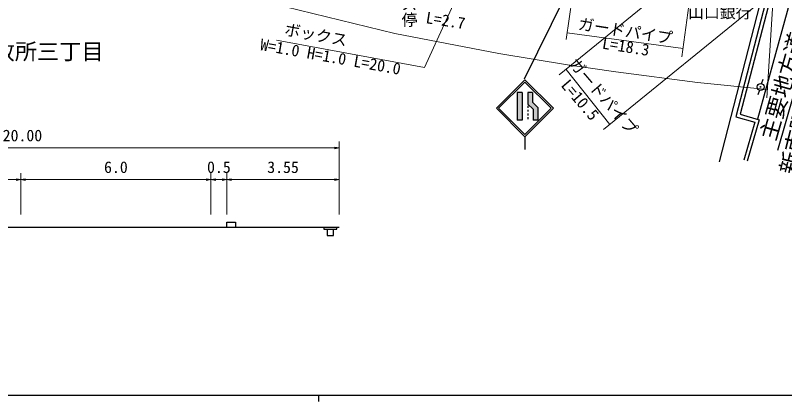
# Model space of a CAD drawing. Units: millimetres at full size, sheet at 1:1000, with parts at other scales. Extents: x 40000 to 215591630, y -28393650 to 380000.
# Drawn here: x 120142 to 241538, y 204000 to 264948 of the extents above; entities that cross this region are included whole.
import ezdxf
from ezdxf.enums import TextEntityAlignment as Align

# ---------------------------------------------------------------- set-up
doc = ezdxf.new("R2010")
doc.units = ezdxf.units.MM
doc.header["$LTSCALE"] = 1000
for name, color, linetype, lineweight in [('M-BGD', 7, 'Continuous', 25), ('M-STR-HTXT', 7, 'Continuous', 13), ('M-STR-STRC', 7, 'Continuous', 25), ('M-TTL-BAND', 7, 'Continuous', 25)]:
    doc.layers.add(name, color=color, linetype=linetype, lineweight=lineweight)
doc.layers.add('M-BMK-HTXT', color=7, linetype='Continuous')
doc.styles.add('@ＭＳ ゴシック', font='')
doc.styles.add('ＭＳ ゴシック', font='')
doc.styles.get('@ＭＳ ゴシック').set_extended_font_data('@MS Gothic')
doc.styles.get('ＭＳ ゴシック').set_extended_font_data('MS Gothic')

# ---------------------------------------------------------------- blocks, each defined once
blk = doc.blocks.new('open_arrow')
at = {"color": 0, "linetype": 'Continuous', "lineweight": -2}
blk.add_lwpolyline([(7.5, 1.25), (0, 0), (7.5, -1.25)], dxfattribs=at)
blk = doc.blocks.new('F25')
at = {"layer": 'M-BGD'}
blk.add_hatch(color=256, dxfattribs=at).paths.add_polyline_path([(-74, 44, 1), (26, 44, 1)])
for p, q in [((-574, 44), (-1324, 44)), ((526, 44), (1276, 44))]:
    blk.add_line(p, q, dxfattribs=at)
for radius in [550, 50]:
    blk.add_circle((-24, 44), radius, dxfattribs=at)

msp = doc.modelspace()

# ---------------------------------------------------------------- hatches: boundary and pattern name
at = {"layer": 'M-STR-STRC'}
for points in [[(200096, 252782), (199346, 252782), (199346, 248419), (200096, 248419)], [(201763, 251271), (201763, 252782), (201013, 252782), (201013, 251461), (201013, 251261), (201013, 250961), (201846, 250127), (201846, 248419), (202596, 248419), (202596, 250438)]]:
    msp.add_hatch(color=256, dxfattribs=at).paths.add_polyline_path(points)

# ---------------------------------------------------------------- linework, layer by layer
at = {"layer": 'M-BGD'}
msp.add_line((71261, 231531), (171261, 231531), dxfattribs=at)
for points in [[(68147, 313985), (112227, 303626), (120568, 301844), (134799, 298533), (142156, 296824), (157126, 293170), (166673, 291056), (176724, 288748), (178648, 288337), (195223, 284943), (200706, 283896), (210374, 282216), (234228, 278768), (239871, 269981), (234501, 249342), (237520, 248475), (235653, 241939)], [(134254, 298095), (134674, 297998), (142028, 296289), (157001, 292634), (166552, 290520), (176605, 288211), (178535, 287799), (195116, 284404), (200608, 283355), (210288, 281673), (233901, 278259), (239278, 269886), (233834, 248961), (236840, 248098), (235124, 242091)], [(233897, 281507), (235866, 281443), (236596, 280654), (242393, 271860), (242840, 270823), (242941, 269238), (237246, 248554)], [(231281, 241827), (238572, 270295), (234606, 275404), (225114, 277800), (223525, 271142)], [(153511, 231531), (153511, 232336), (154853, 232336), (154853, 231531)], [(168842, 231531), (168842, 231231), (170884, 231231), (170884, 231531)], [(169354, 231231), (169354, 230238), (170355, 230238), (170355, 231231)]]:
    msp.add_lwpolyline(points, dxfattribs=at)
at = {"layer": 'M-STR-HTXT'}
for p, q in [((207082, 261166), (210345, 283628)), ((225330, 258411), (228494, 281640)), ((235283, 279437), (205963, 255551)), ((212975, 246923), (241360, 270070)), ((238715, 251961), (239871, 269981)), ((225512, 259748), (207234, 262212)), ((207038, 256427), (213966, 247731)), ((71261, 244031), (171261, 244031)), ((171261, 233531), (171261, 245031)), ((121011, 233531), (121011, 240031)), ((151011, 233531), (151011, 240031)), ((153511, 233531), (153511, 240031)), ((153511, 233531), (153511, 240031)), ((171261, 233531), (171261, 240031)), ((91011, 239031), (121011, 239031)), ((121011, 239031), (151011, 239031)), ((151011, 239031), (153511, 239031)), ((153511, 239031), (171261, 239031))]:
    msp.add_line(p, q, dxfattribs=at)
for points in [[(62444, 291109), (83233, 286012), (117757, 277486), (144649, 270847), (162759, 266297), (180033, 262086), (196454, 258930), (207299, 257136), (214881, 256042), (227765, 254382), (238798, 253251)], [(199248, 288509), (184704, 256743), (161324, 261039)]]:
    msp.add_lwpolyline(points, dxfattribs=at)
at = {"layer": 'M-STR-STRC'}
for p, q in [((214918, 284304), (200433, 254859)), ((240473, 243694), (246527, 264885)), ((196053, 250283), (200554, 254783)), ((196407, 250283), (200554, 254430)), ((205054, 250283), (200554, 254783)), ((204700, 250283), (200554, 254430)), ((199346, 252782), (199346, 248419)), ((200096, 252782), (199346, 252782)), ((200096, 252782), (200096, 248419)), ((201763, 252782), (201013, 252782)), ((201013, 252782), (201013, 251461)), ((201763, 252782), (201763, 251271)), ((201013, 251461), (201013, 251261)), ((200553, 245783), (196053, 250283)), ((200554, 246136), (196407, 250283)), ((205054, 250283), (200554, 245782)), ((204700, 250283), (200554, 246136)), ((201013, 251261), (201013, 250961)), ((201846, 250127), (201013, 250961)), ((201013, 250661), (201013, 250361)), ((202596, 250438), (201763, 251271)), ((201846, 250127), (201846, 248419)), ((202596, 250438), (202596, 248419)), ((201013, 250061), (201013, 249761)), ((201013, 249461), (201013, 249161)), ((200096, 248419), (199346, 248419)), ((201013, 248861), (201013, 248561)), ((202596, 248419), (201846, 248419)), ((200554, 245782), (200554, 243782))]:
    msp.add_line(p, q, dxfattribs=at)
at = {"layer": 'M-TTL-BAND'}
for p, q in [((40000, 205000), (579000, 205000)), ((168000, 205000), (168000, 204000))]:
    msp.add_line(p, q, dxfattribs=at)

# ---------------------------------------------------------------- block references
at = {"rotation": 71.96421}
msp.add_blockref('F25', (237789, 253659), dxfattribs=at)
at = {"layer": 'M-STR-HTXT', "xscale": 100, "yscale": 100, "rotation": 180}
for p in [(171261, 244031), (121011, 239031), (151011, 239031), (153511, 239031), (171261, 239031)]:
    msp.add_blockref('open_arrow', p, dxfattribs=at)
at = {"layer": 'M-STR-HTXT', "xscale": 100, "yscale": 100}
for p in [(121011, 239031), (151011, 239031), (153511, 239031)]:
    msp.add_blockref('open_arrow', p, dxfattribs=at)

# ---------------------------------------------------------------- texts
at = {"layer": 'M-BMK-HTXT'}
for s, height, rotation, style, p in [('新南陽駅通りバス停', 1833, 270.919, '@ＭＳ ゴシック', (180504, 285507)), ('新南陽・日原線', 2566, 75.964, 'ＭＳ ゴシック', (243955, 239464)), ('主要地方道', 2566, 74.142, 'ＭＳ ゴシック', (240812, 244797))]:
    msp.add_text(s, height=height, rotation=rotation, dxfattribs=dict(at, style=style)).set_placement(p, align=Align.BOTTOM_LEFT)
at = {"layer": 'M-BMK-HTXT', "style": 'ＭＳ ゴシック'}
for s, height, p in [('山口銀行', 1833, (226300, 263952)), ('政所三丁目', 2566, (116558, 257184))]:
    msp.add_text(s, height=height, dxfattribs=at).set_placement(p, align=Align.BOTTOM_LEFT)
at = {"layer": 'M-STR-HTXT', "style": 'ＭＳ ゴシック'}
for s, rotation, p in [('L=2.7', 351.017, (184734, 263194)), ('ボックス', 349.589, (162398, 261350)), ('ガードパイプ', 351.066, (208763, 262220)), ('W=1.0 H=1.0 L=20.0', 349.935, (158579, 258948)), ('L=18.3', 351.017, (212567, 259169)), ('ガードパイプ', 310.729, (206912, 256939)), ('L=10.5', 310.68, (205719, 253500))]:
    msp.add_text(s, height=1833, rotation=rotation, dxfattribs=at).set_placement(p, align=Align.BOTTOM_LEFT)
for s, p in [('20.00', (118136, 244531)), ('6.0', (134136, 239531)), ('0.5', (150386, 239531)), ('3.55', (159886, 239531))]:
    msp.add_text(s, height=1833, dxfattribs=at).set_placement(p, align=Align.BOTTOM_LEFT)

doc.saveas('drawing.dxf')
